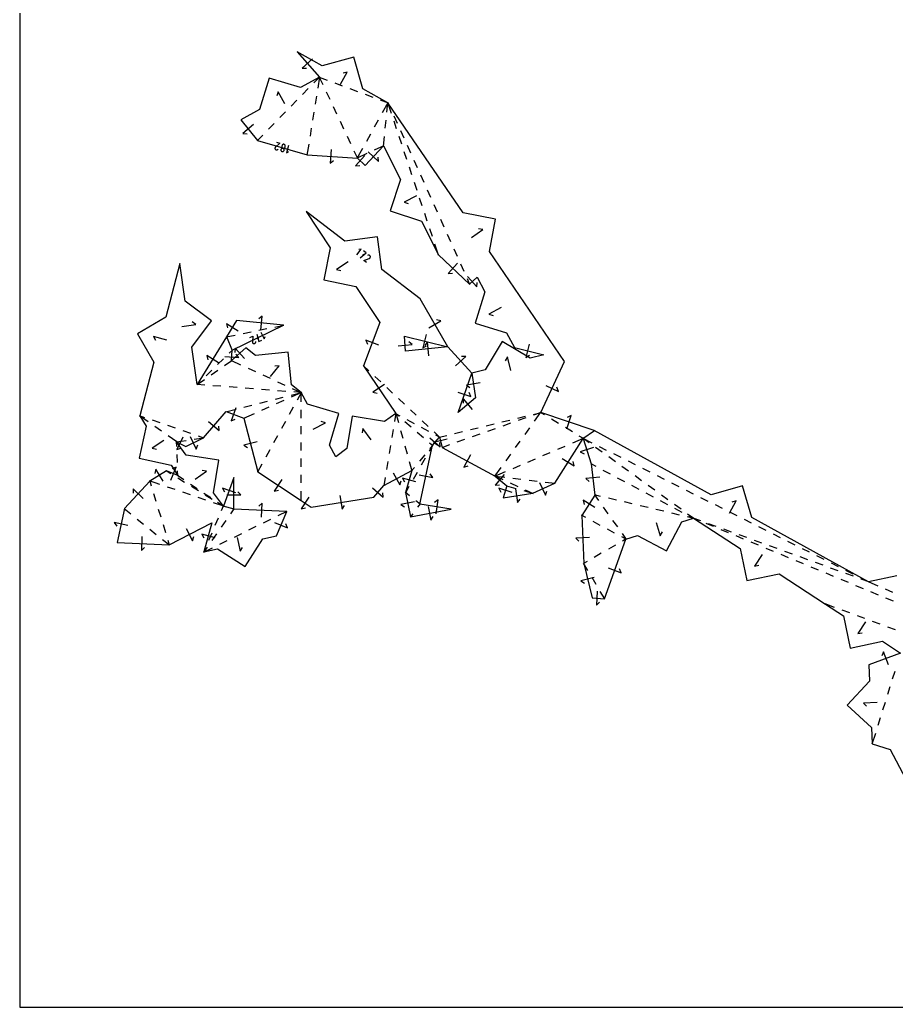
# Model space of a CAD drawing. Extents: x -2 to 214, y 3 to 282.
# Drawn here: x -1.5 to 58.4, y 3 to 70.5 of the extents above; entities that cross this region are included whole.
import ezdxf

# ---------------------------------------------------------------- set-up
doc = ezdxf.new("R2010")
doc.units = 0
doc.layers.add('Layer_1', color=7, linetype='CONTINUOUS')

msp = doc.modelspace()

# ---------------------------------------------------------------- linework, layer by layer
at = {"layer": 'Layer_1', "color": 5}
for points in [[(-1.511918, 3.023787), (214.388082, 3.023787), (214.388082, 282.423787), (-1.511918, 282.423787), (-1.511918, 3.023787)], [(58.447336, 32.525816), (56.521226, 32.110692), (48.530146, 36.512484), (47.905589, 38.668923), (45.749146, 38.044365), (37.758066, 42.446157), (34.106167, 43.678303), (35.741197, 47.168465), (30.596208, 54.702535), (31.011925, 56.908772), (28.805685, 57.324489), (23.660696, 64.858563), (21.942001, 65.822059), (21.333537, 67.983091), (19.172498, 67.374627), (17.453804, 68.338123), (18.974572, 66.5992), (17.680735, 65.901783), (15.530068, 66.545952), (14.885903, 64.395288), (13.592062, 63.697864), (14.742223, 62.273199), (18.12925, 61.300287), (21.569429, 61.082846), (22.103291, 60.581443), (23.356788, 61.916093), (24.519657, 59.606654), (23.81571, 57.4748), (25.947557, 56.770853), (27.110425, 54.461415), (29.235276, 52.465871), (29.756766, 52.942026), (30.287111, 51.938849), (29.625621, 49.793445), (31.771022, 49.131952), (32.301367, 48.128775), (34.315304, 47.624469), (33.389026, 47.388414), (31.458662, 48.534716), (30.31236, 46.604355), (29.386078, 46.368298), (29.643056, 44.684606), (28.451111, 43.688044), (29.386078, 46.368298), (27.747616, 48.162733), (24.868882, 47.876627), (24.78073, 48.905207), (27.747616, 48.162733), (25.87081, 51.448005), (23.231549, 53.469852), (22.936743, 55.695481), (20.711121, 55.400672), (18.07186, 57.422522), (19.715063, 54.95173), (19.272306, 52.750757), (21.473276, 52.307999), (23.116483, 49.837204), (21.982253, 46.884052), (24.197581, 43.612779), (23.432526, 43.063645), (21.217166, 43.42763), (20.853181, 41.212267), (20.088129, 40.663136), (19.662457, 41.45605), (20.310274, 43.605621), (18.160703, 44.253434), (17.735035, 45.046344), (17.073954, 45.579208), (16.834231, 47.811434), (14.602001, 47.571711), (13.94092, 48.104571), (12.974785, 47.230511), (13.010748, 47.935763), (16.523493, 49.645465), (13.306619, 49.970039), (12.621471, 48.861897), (10.627942, 45.600445), (10.258502, 48.159608), (11.602896, 49.957642), (9.804865, 51.302032), (9.435429, 53.861195), (8.467192, 50.19093), (6.527299, 49.060828), (7.657398, 47.120935), (6.689174, 43.450328), (7.13619, 42.75145), (6.654235, 40.558728), (8.846957, 40.076774), (9.293973, 39.377896), (8.525115, 39.698628), (7.382774, 38.997461), (5.640627, 37.115173), (5.155582, 34.797578), (8.70253, 34.639893)], [(8.70253, 34.639893), (11.63103, 36.136497), (11.08214, 34.147938), (12.015586, 34.353829), (13.907759, 33.14553), (15.116062, 35.037703), (16.049508, 35.243595), (16.741334, 36.926987), (13.121813, 37.085931), (13.126476, 39.232573), (12.41021, 37.283924), (11.742808, 38.201644), (12.093003, 40.419226), (9.875421, 40.769421), (9.208018, 41.687141), (9.83954, 41.37114), (11.051674, 41.943247), (12.589563, 43.743634), (13.811458, 43.29156), (14.757858, 39.628266), (17.72467, 37.677942), (18.41725, 37.21497), (22.690021, 37.904725), (23.383017, 38.682649), (25.294978, 39.713268), (24.86515, 38.220249), (25.202035, 36.550711), (27.990013, 37.084675), (25.84421, 37.421282), (26.707616, 41.444222), (27.18647, 41.9984), (27.359292, 41.286678), (30.984408, 39.340389), (31.784064, 38.672584), (31.531397, 37.861636), (33.572443, 38.161275), (35.07233, 38.848987), (37.007697, 41.911762), (37.558694, 40.17716), (37.79364, 38.043405), (36.910271, 36.64975), (37.043296, 33.363681), (37.618493, 31.002814), (38.466571, 30.955472), (39.93062, 35.028418), (40.723382, 35.272911), (42.708226, 34.223764), (43.757373, 36.208608), (44.550139, 36.453097), (47.73374, 34.385368), (48.20038, 32.189333), (50.396408, 32.655973), (53.580012, 30.588241), (54.808892, 29.781851), (55.2652, 27.58365), (57.463404, 28.039961), (58.692284, 27.233574), (56.524486, 26.435305), (56.572517, 25.320083), (55.054796, 23.665746), (56.709137, 22.148025), (56.757171, 21.032806), (57.995142, 20.646303), (59.037403, 18.657832)]]:
    msp.add_lwpolyline(points, dxfattribs=at)
at = {"layer": 'Layer_1', "color": 1}
for points in [[(18.503028, 67.862159), (17.786039, 67.235114), (18.084877, 67.215146)], [(20.416626, 66.131526), (20.882398, 66.962381), (20.594112, 66.881165)], [(18.60418, 66.220969), (18.990077, 66.615407)], [(18.978054, 66.621457), (18.857775, 65.867482)], [(18.953758, 66.607272), (19.497488, 66.405303)], [(18.965114, 66.619626), (19.209392, 66.100323)], [(20.017524, 66.212136), (20.537565, 66.018976)], [(16.602399, 64.779851), (16.150449, 65.618298), (16.064554, 65.33137)], [(17.82827, 65.427893), (18.216227, 65.824433)], [(19.445524, 65.598327), (19.681655, 65.096342)], [(21.057602, 65.825809), (21.577638, 65.632638)], [(17.05236, 64.634817), (17.440317, 65.031353)], [(18.770381, 65.319657), (18.682991, 64.771829)], [(22.097675, 65.439471), (22.617715, 65.246311)], [(23.137752, 65.053141), (23.681482, 64.851172)], [(23.28702, 64.184267), (23.671431, 64.878315)], [(23.594218, 64.215396), (23.662961, 64.880975)], [(23.651577, 64.879137), (23.830809, 64.480695)], [(23.900595, 64.13582), (23.653693, 64.879962)], [(16.276454, 63.841734), (16.664407, 64.238273)], [(18.595597, 64.224004), (18.508204, 63.676175)], [(19.917791, 64.594353), (20.153922, 64.092358)], [(20.390054, 63.590372), (20.626186, 63.088384)], [(22.749443, 63.213687), (23.018231, 63.698979)], [(23.480232, 63.111762), (23.537224, 63.663577)], [(24.058389, 63.97477), (24.285966, 63.468844)], [(24.249997, 63.082764), (24.075294, 63.609292)], [(14.47124, 63.36735), (13.730114, 62.769028), (14.027936, 62.737313)], [(15.500544, 63.048657), (15.888497, 63.445197)], [(18.420806, 63.128346), (18.333413, 62.580521)], [(24.513547, 62.962922), (24.741127, 62.456993)], [(14.72669, 62.25768), (15.112587, 62.652114)], [(16.048746, 62.164547), (16.267257, 62.101784), (15.971975, 61.834728), (15.971975, 61.834728), (15.97165, 61.834499), (15.971333, 61.834266), (15.971019, 61.834022), (15.970712, 61.833772), (15.970408, 61.833507), (15.970105, 61.833232), (15.969802, 61.832936), (15.969488, 61.832625), (15.969174, 61.832294), (15.969174, 61.832294), (15.955694, 61.816772), (15.945495, 61.799627), (15.938574, 61.781282), (15.934933, 61.762197), (15.93458, 61.742829), (15.937508, 61.723603), (15.943717, 61.704976), (15.953211, 61.687443), (15.965988, 61.671427), (15.965988, 61.671427), (15.981577, 61.658057), (15.998782, 61.647932), (16.017162, 61.641053), (16.036261, 61.637455), (16.05564, 61.637109), (16.074848, 61.639931), (16.09344, 61.646175), (16.110973, 61.655736), (16.126996, 61.668612), (16.149249, 61.692001)], [(20.862318, 62.586388), (21.098453, 62.084399)], [(22.211866, 62.243114), (22.480654, 62.728399)], [(23.354495, 61.894365), (23.423238, 62.559944)], [(24.599395, 62.029705), (24.424696, 62.556233)], [(16.341982, 61.666467), (16.341982, 61.666467), (16.338126, 61.646394), (16.337911, 61.626497), (16.341121, 61.607165), (16.347535, 61.588856), (16.356926, 61.571887), (16.369079, 61.556718), (16.383776, 61.543736), (16.400787, 61.533364), (16.419897, 61.525956), (16.419897, 61.525956), (16.440023, 61.522075), (16.459955, 61.521849), (16.479294, 61.525024), (16.497645, 61.53141), (16.5146, 61.540793), (16.529762, 61.552929), (16.542734, 61.567605), (16.553109, 61.584573), (16.560493, 61.603623), (16.560493, 61.603623), (16.564373, 61.623767), (16.564606, 61.643734), (16.561396, 61.663102), (16.554993, 61.681481), (16.545606, 61.69845), (16.533452, 61.713619), (16.518763, 61.726602), (16.501755, 61.736973), (16.482652, 61.744382), (16.482652, 61.744382), (16.462537, 61.748262), (16.442609, 61.748484), (16.423266, 61.745309), (16.404914, 61.738889), (16.387946, 61.72947), (16.372769, 61.717299), (16.35978, 61.702588), (16.34938, 61.685549), (16.341972, 61.666393)], [(16.638972, 61.87692), (16.638972, 61.87692), (16.642852, 61.897064), (16.643075, 61.916996), (16.639864, 61.936328), (16.633447, 61.954637), (16.624042, 61.97157), (16.611878, 61.986705), (16.597178, 61.999652), (16.580164, 62.010023), (16.561057, 62.017396), (16.561057, 62.017396), (16.540942, 62.021277), (16.521024, 62.021524), (16.501692, 62.018349), (16.483351, 62.011963), (16.4664, 62.002615), (16.451237, 61.990479), (16.438259, 61.975804), (16.427869, 61.9588), (16.420461, 61.939679), (16.404826, 61.885253), (16.404826, 61.885253), (16.400945, 61.865074), (16.400713, 61.845107), (16.403923, 61.825739), (16.410326, 61.807359), (16.419713, 61.790391), (16.431863, 61.775221), (16.446556, 61.762239), (16.463567, 61.751832), (16.482677, 61.744424), (16.482677, 61.744424), (16.502803, 61.740543), (16.522735, 61.740321), (16.542078, 61.743496), (16.560433, 61.749917), (16.577394, 61.759336), (16.592567, 61.771507), (16.605553, 61.786217), (16.615946, 61.803257), (16.623354, 61.822412), (16.638986, 61.876839)], [(16.854794, 61.933012), (16.713468, 61.441007), (16.854272, 61.518995)], [(18.246023, 62.032693), (18.125743, 61.278718)], [(19.773794, 61.673886), (19.713709, 60.72328), (19.9384, 60.921316)], [(21.334585, 61.582414), (21.578862, 61.063108)], [(21.558666, 61.063774), (21.943077, 61.757822)], [(22.310457, 61.49804), (23.004755, 60.845959), (22.995325, 61.145315)], [(23.376886, 61.925815), (22.714496, 61.617008)], [(24.948797, 60.976652), (24.774094, 61.50318)], [(24.968708, 61.951071), (25.196285, 61.445148)], [(22.085279, 61.252055), (21.433197, 60.557757), (21.732557, 60.567176)], [(22.211693, 61.382608), (21.549303, 61.073811)], [(25.423865, 60.939219), (25.651442, 60.433297)], [(25.298199, 59.923593), (25.123496, 60.450125)], [(25.879023, 59.927371), (26.106603, 59.421446)], [(25.647597, 58.870537), (25.472898, 59.397065)], [(26.33418, 58.91552), (26.56176, 58.409594)], [(25.611388, 58.497768), (24.760646, 58.069397), (25.045063, 57.975526)], [(25.996998, 57.817478), (25.822296, 58.344006)], [(26.789341, 57.903669), (27.016921, 57.397747)], [(26.346397, 56.764419), (26.171698, 57.29095)], [(27.244498, 56.891817), (27.472079, 56.385895)], [(26.695798, 55.711363), (26.521096, 56.237891)], [(29.367296, 55.657914), (30.153881, 56.195074), (29.859548, 56.250492)], [(27.699656, 55.879973), (27.92724, 55.374044)], [(21.527925, 54.452952), (21.839135, 54.859189), (21.679616, 54.838023)], [(21.77058, 54.267063), (22.172101, 54.604121), (21.99145, 54.742508)], [(27.1174, 54.440696), (26.870497, 55.184832)], [(28.154817, 54.868122), (28.382397, 54.362196)], [(22.033515, 54.423213), (21.943204, 54.492399)], [(22.193698, 53.942923), (22.013273, 54.081138), (22.385595, 54.221812), (22.385595, 54.221812), (22.385983, 54.221903), (22.386371, 54.222006), (22.386759, 54.222119), (22.387147, 54.222242), (22.387535, 54.222376), (22.387923, 54.222524), (22.388311, 54.222687), (22.388699, 54.222859), (22.389122, 54.223053), (22.389122, 54.223053), (22.407326, 54.232543), (22.423084, 54.244785), (22.436229, 54.259319), (22.44659, 54.275758), (22.454005, 54.29368), (22.458302, 54.312624), (22.459325, 54.332203), (22.456891, 54.351994), (22.450844, 54.371573), (22.450844, 54.371573), (22.441224, 54.389706), (22.428912, 54.405404), (22.414325, 54.418528), (22.397871, 54.428864), (22.379964, 54.436272), (22.36101, 54.440541), (22.341427, 54.441599), (22.321626, 54.43913), (22.302011, 54.432992), (22.272755, 54.419339)], [(20.932136, 53.982025), (20.139014, 53.454562), (20.432649, 53.395536)], [(28.421757, 53.883561), (27.769696, 53.189249), (28.069053, 53.198668)], [(28.609974, 53.85627), (28.837555, 53.350348)], [(29.065135, 52.844419), (29.244364, 52.445978)], [(29.096762, 52.984659), (29.739011, 52.281262), (29.752565, 52.58046)], [(31.400644, 50.851849), (30.558574, 50.406679), (30.844797, 50.31847)], [(14.972485, 49.32363), (15.068102, 50.271318), (14.836157, 50.081834)], [(26.448145, 49.477614), (27.275201, 49.950093), (26.986244, 50.028893)], [(9.575422, 49.558418), (10.51815, 49.694509), (10.278254, 49.873826)], [(13.424739, 49.255833), (12.614585, 49.756742), (12.683387, 49.465245)], [(14.844416, 49.308637), (15.388311, 49.417857)], [(15.93221, 49.527077), (16.545235, 49.650179)], [(8.549774, 48.63675), (7.628777, 48.879691), (7.779575, 48.620918)], [(12.599701, 48.857871), (13.212727, 48.980973)], [(12.612857, 48.8827), (13.019331, 47.915648)], [(13.756622, 49.090197), (14.300521, 49.199417)], [(14.226995, 48.812652), (14.431355, 48.912115), (14.390483, 48.51621), (14.390483, 48.51621), (14.390391, 48.515857), (14.390313, 48.515504), (14.390243, 48.515151), (14.390183, 48.514799), (14.390133, 48.514446), (14.390095, 48.514093), (14.390063, 48.51374), (14.390038, 48.513387), (14.390024, 48.513035), (14.390024, 48.513035), (14.390377, 48.492503), (14.394268, 48.472924), (14.401398, 48.45465), (14.411459, 48.438034), (14.424159, 48.423394), (14.439184, 48.411082), (14.45624, 48.401416), (14.475022, 48.394713), (14.495226, 48.391538), (14.495226, 48.391538), (14.51575, 48.391891), (14.535315, 48.395877), (14.553572, 48.403039), (14.570184, 48.413128), (14.584814, 48.425828), (14.597119, 48.440856), (14.606764, 48.457931), (14.613403, 48.476769), (14.616684, 48.497054), (14.617566, 48.529333)], [(14.70625, 49.045909), (14.827913, 48.535983), (15.032531, 48.635572)], [(14.728183, 48.74089), (14.830478, 48.790678)], [(14.9811, 49.179682), (15.205054, 48.719544), (15.257547, 48.871654)], [(23.031869, 48.288968), (22.142697, 48.630478), (22.264504, 48.35686)], [(26.277157, 49.021994), (26.045918, 48.097992), (26.302758, 48.25206)], [(12.809826, 47.739203), (13.02658, 47.951638)], [(13.855795, 47.385687), (13.216773, 48.092023), (13.201851, 47.792888)], [(24.359312, 48.245195), (25.308334, 48.326525), (25.079215, 48.51942)], [(26.460605, 47.556569), (26.366403, 48.504399), (26.176636, 48.272684)], [(33.321388, 48.364646), (33.090019, 47.440675), (33.34688, 47.594705)], [(12.086216, 47.073394), (11.273511, 47.570155), (11.343802, 47.279011)], [(12.017428, 46.962598), (12.413629, 47.3509)], [(12.511733, 47.502083), (13.462998, 47.453576), (13.262243, 47.67584)], [(28.286466, 46.86661), (28.989863, 47.508863), (28.690665, 47.52241)], [(32.070798, 46.561352), (31.83558, 47.484349), (31.68269, 47.226803)], [(12.484795, 46.890525), (12.992996, 47.243511)], [(12.954603, 47.240107), (13.590153, 46.948493)], [(14.094364, 46.717142), (14.598579, 46.485794)], [(15.621451, 46.138622), (16.219201, 46.880206), (15.921411, 46.848174)], [(22.359927, 46.529799), (21.966061, 46.899581)], [(10.609703, 45.588129), (11.117904, 45.941115)], [(11.225032, 46.185993), (11.62123, 46.574295)], [(11.573534, 46.257585), (12.029165, 46.574055)], [(15.10279, 46.254446), (15.607001, 46.023094)], [(23.168811, 45.770382), (22.764369, 46.15009)], [(11.139554, 45.560899), (10.605805, 45.602512)], [(10.612077, 45.585254), (10.828831, 45.79769)], [(12.245707, 45.474658), (11.692632, 45.517779)], [(13.351859, 45.388418), (12.798785, 45.431538)], [(14.458011, 45.302178), (13.904937, 45.345298)], [(15.564164, 45.215938), (15.011089, 45.259058)], [(16.111213, 45.791746), (16.615427, 45.560398)], [(17.119638, 45.329046), (17.755189, 45.037433)], [(23.42492, 45.603394), (22.63625, 45.069299), (22.930368, 45.012738)], [(23.977695, 45.01096), (23.573253, 45.390669)], [(29.969389, 45.703227), (29.027793, 45.559516), (29.269129, 45.382146)], [(34.447518, 45.529967), (35.31006, 45.125895), (35.208083, 45.407504)], [(15.968959, 44.599445), (16.506736, 44.735631)], [(16.670316, 45.129698), (16.117242, 45.172818)], [(17.755277, 45.055749), (17.039233, 44.735441)], [(17.044514, 44.871821), (17.756533, 45.052133)], [(17.757143, 45.044961), (17.223394, 45.086578)], [(17.745706, 45.066135), (17.448579, 44.525362)], [(17.734132, 44.413461), (17.735049, 45.068879)], [(24.786576, 44.251539), (24.382133, 44.631251)], [(28.434061, 45.085492), (29.333412, 44.771766), (29.203163, 45.041469)], [(29.433707, 43.889152), (28.822745, 44.619892), (28.796156, 44.321569)], [(12.56805, 43.738187), (13.280069, 43.918503)], [(13.26655, 44.000965), (12.936043, 43.107647), (13.208137, 43.232823)], [(13.817847, 44.054689), (14.355625, 44.190879)], [(14.893403, 44.327069), (15.431181, 44.463255)], [(15.520042, 44.05586), (15.013643, 43.829335)], [(16.532835, 44.508915), (16.02644, 44.282386)], [(17.181438, 44.039167), (16.914294, 43.552969)], [(7.035207, 43.330786), (6.668202, 43.457574)], [(7.266887, 43.045932), (6.670996, 43.463056)], [(14.507245, 43.602809), (13.791201, 43.282501)], [(17.732572, 43.303953), (17.733348, 43.858707)], [(24.201183, 43.635014), (24.106776, 43.063556)], [(24.178044, 43.623669), (24.471813, 43.464961)], [(24.180779, 43.62763), (24.403198, 43.435437)], [(24.191556, 43.634481), (24.370594, 42.998229)], [(25.59546, 43.492121), (25.191018, 43.87183)], [(32.533128, 43.296679), (33.072214, 43.427584)], [(33.085627, 43.316837), (32.562757, 43.131463)], [(34.127069, 43.686061), (33.608493, 43.502207)], [(33.611305, 43.558482), (34.127718, 43.683881)], [(33.679363, 43.085534), (34.119118, 43.696655)], [(34.37238, 43.516527), (34.087202, 43.690185)], [(35.320019, 42.939467), (34.8462, 43.227997)], [(35.880086, 42.577496), (36.184593, 43.480007), (35.916238, 43.34701)], [(8.083902, 42.968504), (7.559555, 43.149645)], [(8.175833, 42.409672), (7.72136, 42.7278)], [(9.132598, 42.606215), (8.60825, 42.78736)], [(11.389787, 43.07233), (12.114032, 42.453681), (12.090509, 42.752262)], [(16.647153, 43.06677), (16.380012, 42.580575)], [(17.731013, 42.194446), (17.731789, 42.7492)], [(18.541996, 42.536616), (19.381212, 42.987141), (19.094432, 43.073526)], [(22.506488, 41.813083), (21.951075, 42.58689), (21.902557, 42.291336)], [(24.822954, 43.072732), (25.242714, 42.710024)], [(24.959895, 43.201281), (25.447977, 42.937601)], [(25.93606, 42.673917), (26.424142, 42.41024)], [(26.40434, 42.7327), (25.999898, 43.112413)], [(29.298589, 42.511265), (29.83768, 42.64217)], [(30.37677, 42.773069), (30.91586, 42.90397)], [(30.994156, 42.575347), (30.47129, 42.389973)], [(31.454947, 43.034876), (31.994037, 43.165777)], [(32.039891, 42.946092), (31.517025, 42.760721)], [(33.031317, 42.184953), (33.35534, 42.635245)], [(36.267654, 42.362407), (35.793835, 42.650937)], [(9.2262, 41.674416), (8.630306, 42.091541)], [(9.642291, 42.002387), (9.216062, 41.150573), (9.500214, 41.245237)], [(10.18129, 42.243934), (9.656946, 42.425075)], [(10.146661, 42.04273), (10.553216, 41.181353), (10.654305, 41.463286)], [(10.404584, 41.853359), (11.073652, 41.946302)], [(11.072646, 41.936001), (10.705638, 42.062789)], [(16.112871, 42.094377), (15.845726, 41.608179)], [(24.016352, 42.516225), (23.925928, 41.968887)], [(24.520867, 42.464215), (24.671136, 41.930201)], [(25.66247, 42.347319), (26.08223, 41.98461)], [(26.517522, 41.952645), (27.238236, 41.329886), (27.216414, 41.628598)], [(27.710722, 41.857716), (26.785118, 41.632961), (27.040917, 41.477168)], [(27.202648, 41.98321), (26.808782, 42.352991)], [(26.912224, 42.146556), (27.205996, 41.987852)], [(27.164908, 41.993162), (27.681322, 42.118556)], [(28.220412, 42.249462), (28.759499, 42.380363)], [(29.948424, 42.204603), (29.425557, 42.019232)], [(36.291985, 41.606217), (37.028106, 41.920472)], [(37.026652, 41.900219), (36.74147, 42.073877)], [(36.987868, 41.921717), (37.593266, 41.617654)], [(36.989628, 41.898882), (37.776121, 42.459379)], [(37.408368, 41.621785), (36.98972, 41.924769)], [(8.335775, 41.759845), (7.533372, 41.246613), (7.825905, 41.182358)], [(9.18604, 41.684089), (9.855108, 41.777029)], [(9.220044, 41.364074), (9.207196, 41.709317)], [(14.71931, 41.681465), (13.797089, 41.443213), (14.055132, 41.291173)], [(17.729457, 41.084939), (17.730233, 41.639692)], [(23.835504, 41.421552), (23.74508, 40.874218)], [(24.821405, 41.396188), (24.971678, 40.862174)], [(26.718627, 41.463487), (26.474526, 41.036358)], [(26.501986, 41.621905), (26.724409, 41.429712)], [(26.721646, 41.461413), (26.527432, 41.223436)], [(27.856956, 41.463113), (27.33838, 41.279263)], [(28.902691, 41.833858), (28.379825, 41.648487)], [(32.383271, 41.284371), (32.707294, 41.734664)], [(35.271572, 41.1706), (35.78178, 41.388409)], [(37.705072, 41.289462), (36.797269, 41.001101), (37.063249, 40.863408)], [(38.307179, 40.971288), (37.857772, 41.296535)], [(38.089007, 41.368667), (38.584745, 41.11968)], [(9.261312, 40.255332), (9.240678, 40.809705)], [(15.578585, 41.121984), (15.311444, 40.635786)], [(17.727898, 39.975431), (17.728674, 40.530185)], [(26.176675, 40.793643), (25.825919, 40.36385)], [(26.199267, 40.554707), (25.924012, 40.073059)], [(29.303927, 40.783173), (28.85337, 39.943974), (29.140129, 40.030426)], [(31.735225, 40.383789), (32.059248, 40.834082)], [(33.230742, 40.299359), (33.74095, 40.517171)], [(34.251159, 40.734976), (34.761364, 40.952788)], [(35.580902, 40.545351), (36.38611, 40.03654), (36.320165, 40.328696)], [(39.205993, 40.320797), (38.756586, 40.646044)], [(39.080486, 40.870693), (39.576227, 40.621706)], [(8.823822, 39.057994), (9.190531, 39.937074), (8.913551, 39.823113)], [(15.044303, 40.149587), (14.747173, 39.608818)], [(23.654656, 40.326883), (23.564232, 39.779545)], [(25.121947, 40.32816), (25.300986, 39.691911)], [(25.475163, 39.934058), (25.280944, 39.696081)], [(30.971447, 39.322376), (31.411202, 39.9335)], [(32.210329, 39.863739), (32.720534, 40.081547)], [(37.539108, 40.187592), (37.871848, 40.010356)], [(40.104808, 39.6703), (39.6554, 39.995547)], [(40.071967, 40.372719), (40.567705, 40.123736)], [(41.063446, 39.874745), (41.559183, 39.625758)], [(8.293237, 38.997496), (7.794967, 39.809273), (7.7253, 39.517981)], [(8.506266, 39.71034), (8.818587, 39.516224)], [(9.275554, 39.390272), (9.700951, 39.104423)], [(9.294798, 39.355721), (9.281946, 39.700963)], [(9.28975, 39.223383), (9.760916, 38.930539)], [(10.486167, 39.119868), (11.2565, 39.680086), (10.960654, 39.726762)], [(17.726339, 38.865921), (17.727115, 39.420678)], [(23.473808, 39.23221), (23.379401, 38.660752)], [(24.019898, 39.566989), (24.471855, 38.728542), (24.557746, 39.015467)], [(25.566991, 38.93666), (24.651666, 39.200174), (24.79663, 38.938085)], [(25.648754, 39.591412), (25.373495, 39.109761)], [(25.788069, 39.429261), (26.71936, 39.229384), (26.556702, 39.480869)], [(30.962377, 39.343039), (31.651398, 39.26021)], [(30.964, 39.331676), (31.70012, 39.64593)], [(30.964215, 39.34959), (31.521184, 39.095833)], [(31.608314, 39.439841), (30.997765, 38.708751), (31.296066, 38.735594)], [(32.202187, 39.194004), (32.752979, 39.127791)], [(38.13798, 39.267558), (37.191198, 39.163309), (37.424917, 38.976012)], [(38.361475, 39.749551), (38.851099, 39.48875)], [(39.340726, 39.227945), (39.830354, 38.96714)], [(41.003622, 39.019806), (40.554215, 39.345053)], [(42.054928, 39.376771), (42.550665, 39.127788)], [(8.058668, 38.76709), (7.361773, 39.004619)], [(7.376343, 39.018698), (7.479845, 38.676959)], [(9.108852, 38.409148), (8.58376, 38.588119)], [(10.161407, 38.795019), (10.621863, 38.485612)], [(10.232079, 38.637698), (10.703242, 38.344854)], [(13.25185, 38.193233), (12.35783, 38.521849), (12.483585, 38.250024)], [(16.414478, 39.109175), (15.891256, 38.313252), (16.184552, 38.373926)], [(22.61054, 38.531484), (23.321765, 37.897906), (23.304457, 38.196913)], [(25.098241, 38.628113), (24.85414, 38.20098)], [(32.14389, 38.22644), (31.234507, 38.509774), (31.373741, 38.244601)], [(31.762728, 38.678684), (32.41156, 38.493179)], [(32.026009, 38.865832), (32.530842, 38.635832)], [(33.303764, 39.061585), (33.854555, 38.995372)], [(34.027734, 38.893952), (34.424722, 38.02813), (34.528925, 38.308923)], [(34.405344, 38.929167), (35.094365, 38.846338)], [(40.319977, 38.706335), (40.809605, 38.44553)], [(41.902436, 38.369312), (41.453029, 38.694559)], [(43.046406, 38.878797), (43.542144, 38.62981)], [(6.933078, 37.810455), (6.234038, 38.45745), (6.245652, 38.158171)], [(7.640648, 38.146021), (7.801451, 37.615084)], [(10.15904, 38.051209), (9.633948, 38.230176)], [(11.209224, 37.693266), (10.684132, 37.872234)], [(11.08232, 38.176205), (11.542776, 37.866801)], [(11.174409, 38.052013), (11.645572, 37.759169)], [(12.647665, 38.0545), (13.600165, 38.052419), (13.388812, 38.264636)], [(18.247684, 37.901179), (17.718341, 37.109313), (18.012096, 37.167726)], [(17.724638, 37.655755), (17.725555, 38.311171)], [(20.373301, 38.013151), (20.525098, 37.072825), (20.700389, 37.315678)], [(25.139777, 37.996136), (24.847955, 38.234276)], [(32.378082, 38.467289), (32.516431, 37.524892), (32.695172, 37.765215)], [(32.944946, 38.34068), (33.593779, 38.155176)], [(33.03567, 38.405828), (33.592636, 38.152075)], [(38.201903, 37.947312), (37.77204, 38.048489)], [(37.78081, 38.06151), (38.060143, 37.667404)], [(39.281897, 37.693107), (38.7419, 37.82021)], [(41.299232, 38.184728), (41.788856, 37.923923)], [(42.80125, 37.718814), (42.351843, 38.044061)], [(44.037885, 38.380827), (44.533626, 38.131836)], [(45.029367, 37.882849), (45.525104, 37.633865)], [(12.431211, 37.276766), (11.734316, 37.514295)], [(12.003232, 37.557394), (12.428629, 37.271549)], [(12.116735, 37.466328), (12.429056, 37.272208)], [(12.287013, 36.993016), (12.418864, 37.304357)], [(13.143191, 37.079983), (12.388832, 37.289872)], [(15.016367, 36.526027), (15.058153, 37.477606), (14.837311, 37.275288)], [(25.479509, 37.583376), (24.545826, 37.394975), (24.795339, 37.2293)], [(25.861401, 37.407255), (25.569583, 37.645394)], [(25.857383, 37.439139), (25.687778, 37.209216)], [(26.402541, 37.265541), (26.581714, 36.330045), (26.74984, 36.577906)], [(26.947812, 36.766089), (27.095425, 37.707081), (26.853405, 37.530643)], [(37.810842, 37.180959), (37.006339, 37.690896), (37.071875, 37.398644)], [(38.380938, 37.214808), (38.701733, 36.762212)], [(40.361894, 37.438903), (39.821897, 37.566005)], [(41.441888, 37.184702), (40.901891, 37.311804)], [(42.278483, 37.663121), (42.76811, 37.402316)], [(43.700065, 37.06832), (43.250658, 37.393567)], [(43.257734, 37.141511), (43.747358, 36.880706)], [(46.020845, 37.384878), (46.516582, 37.135888)], [(47.002509, 36.810574), (47.462073, 37.644876), (47.174404, 37.561514)], [(5.623369, 37.129122), (6.09304, 36.749434)], [(7.962251, 37.084146), (8.123054, 36.553208)], [(11.854342, 35.971351), (12.070676, 36.482184)], [(13.134467, 37.104156), (12.892895, 36.75619)], [(16.15253, 36.637843), (16.761252, 36.93677)], [(25.358467, 36.762776), (25.188862, 36.532853)], [(37.198487, 36.495035), (36.89072, 36.660241)], [(42.521886, 36.930497), (41.981889, 37.057599)], [(43.60188, 36.676296), (43.061883, 36.803398)], [(44.57174, 36.448014), (44.14188, 36.54919)], [(44.568117, 36.44009), (44.149468, 36.743073)], [(44.236985, 36.619901), (44.569725, 36.442665)], [(45.059829, 36.268227), (44.529279, 36.460668)], [(44.897721, 36.308853), (44.529643, 36.461603)], [(47.012323, 36.886904), (47.508064, 36.637917)], [(5.885924, 35.962358), (4.953624, 36.15748), (5.117567, 35.906828)], [(6.524455, 36.400674), (6.955871, 36.051915)], [(8.283857, 36.022271), (8.44466, 35.491333)], [(12.576527, 36.300489), (12.26016, 35.844785)], [(14.160715, 35.659728), (14.658668, 35.904256)], [(15.156621, 36.148784), (15.654577, 36.393315)], [(15.914708, 36.168479), (16.795711, 35.80641), (16.680289, 36.082786)], [(38.176052, 35.970275), (37.687271, 36.232653)], [(39.022528, 36.309615), (39.343323, 35.857019)], [(41.998935, 36.16468), (42.279647, 35.254485), (42.41957, 35.519294)], [(45.922494, 35.883576), (45.410109, 36.096213)], [(46.102848, 35.889912), (45.58134, 36.079068)], [(48.003805, 36.38893), (48.499543, 36.13994)], [(48.995284, 35.890956), (49.491025, 35.641969)], [(6.844527, 35.199215), (6.802222, 34.247654), (7.023174, 34.449852)], [(7.387286, 35.703151), (7.818702, 35.354392)], [(9.855856, 35.764136), (10.289307, 34.915974), (10.381477, 35.200944)], [(11.843815, 35.117473), (10.925651, 35.370909), (11.073486, 35.110432)], [(11.421671, 34.949678), (11.638008, 35.460514)], [(11.943792, 35.389084), (11.627425, 34.93338)], [(13.164806, 35.170669), (13.662758, 35.415197)], [(13.359938, 35.138051), (13.565103, 34.20791), (13.726258, 34.460361)], [(37.448366, 35.131676), (36.496646, 35.093153), (36.716846, 34.89014)], [(39.15362, 35.445514), (38.664836, 35.707893)], [(39.950171, 35.017927), (39.642404, 35.183132)], [(39.664118, 35.404423), (39.943451, 35.010317)], [(46.947261, 35.458299), (46.434876, 35.670936)], [(47.145867, 35.511593), (46.62436, 35.700753)], [(47.972027, 35.033022), (47.459642, 35.245662)], [(48.188883, 35.133278), (47.667375, 35.322437)], [(49.986762, 35.392982), (50.482503, 35.143995)], [(8.250114, 35.005629), (8.719788, 34.625945)], [(8.605463, 34.960396), (8.708965, 34.618656)], [(11.062222, 34.138159), (11.670943, 34.437081)], [(11.311057, 34.477679), (11.069482, 34.129713)], [(11.073486, 34.127505), (11.205337, 34.438845)], [(12.1689, 34.681609), (12.666853, 34.926141)], [(39.207849, 34.611696), (38.727256, 34.334599)], [(39.949843, 35.039502), (39.688442, 34.888789)], [(48.996797, 34.607745), (48.484412, 34.820385)], [(49.231902, 34.754962), (48.710395, 34.944118)], [(50.274922, 34.376644), (49.75341, 34.565803)], [(50.978244, 34.895008), (51.473982, 34.646021)], [(38.24666, 34.057503), (37.766064, 33.78041)], [(49.235769, 33.977691), (48.716949, 33.178889), (49.009903, 33.241186)], [(50.021564, 34.182471), (49.509182, 34.395108)], [(51.04633, 33.757194), (50.533949, 33.969834)], [(51.317941, 33.998332), (50.79643, 34.187488)], [(52.36096, 33.620013), (51.839445, 33.809169)], [(51.969726, 34.397034), (52.465464, 34.148047)], [(52.961201, 33.89906), (53.456942, 33.650073)], [(37.285471, 33.503314), (37.02407, 33.352597)], [(37.331551, 32.875948), (37.032004, 33.382787)], [(52.071104, 33.331917), (51.558715, 33.544554)], [(53.095867, 32.90664), (52.583485, 33.11928)], [(53.403979, 33.241694), (52.882465, 33.430857)], [(53.952683, 33.401086), (54.448424, 33.152099)], [(38.714637, 33.053494), (39.610986, 32.731295), (39.483287, 33.002214)], [(54.120637, 32.481363), (53.608252, 32.693999)], [(54.446992, 32.863382), (53.925484, 33.052538)], [(54.944161, 32.903112), (55.439899, 32.654125)], [(55.490011, 32.485063), (54.968503, 32.674223)], [(37.768568, 32.398763), (36.843137, 32.173292), (37.099056, 32.017696)], [(37.896062, 31.920785), (37.613805, 32.398365)], [(55.145403, 32.056089), (54.633022, 32.268726)], [(56.170174, 31.630812), (55.657792, 31.843449)], [(55.935643, 32.405138), (56.541045, 32.101075)], [(56.542072, 32.103467), (56.011522, 32.295907)], [(56.500822, 32.119787), (57.141089, 31.844877)], [(37.963457, 31.460551), (37.910368, 30.509529), (38.133595, 30.709212)], [(38.477863, 30.936369), (38.178316, 31.443205)], [(57.19494, 31.205535), (56.682555, 31.418171)], [(57.650845, 31.626003), (58.160595, 31.407133)], [(54.188857, 30.363302), (53.559195, 30.595931)], [(58.21971, 30.780258), (57.707329, 30.992894)], [(55.229608, 29.978796), (54.709233, 30.171049)], [(56.270355, 29.594289), (55.749987, 29.786543)], [(56.308985, 29.367121), (55.786418, 28.570768), (56.079665, 28.631686)], [(57.31111, 29.209783), (56.790734, 29.402036)], [(58.351861, 28.825276), (57.831485, 29.017529)], [(57.872228, 26.424083), (57.543089, 27.317906), (57.417568, 27.045967)], [(58.303156, 25.986671), (58.13789, 25.457102)], [(57.972628, 24.927537), (57.807359, 24.397971)], [(57.112083, 23.860236), (56.160469, 23.81925), (56.381198, 23.616808)], [(57.642096, 23.868406), (57.476827, 23.338841)], [(57.311565, 22.809275), (57.146299, 22.27971)], [(56.98103, 21.750145), (56.75056, 21.011622)]]:
    msp.add_lwpolyline(points, dxfattribs=at)

doc.saveas('drawing.dxf')
